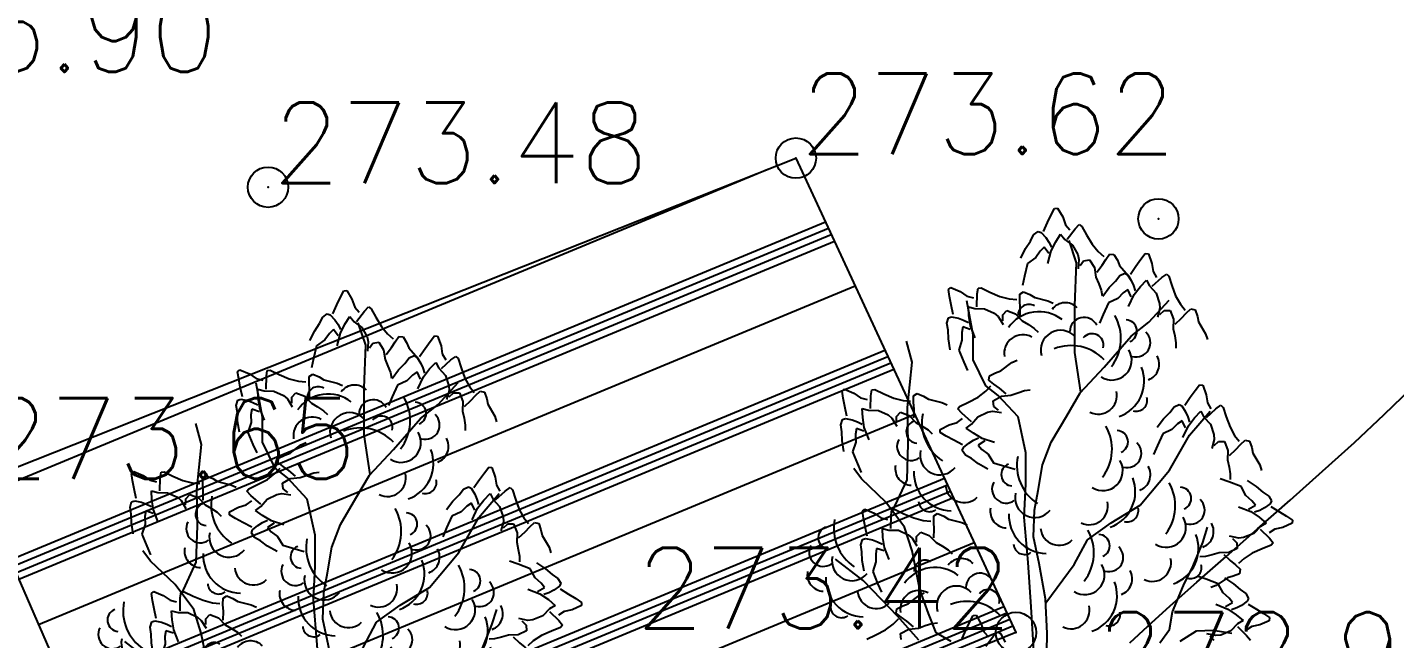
# Model space of a CAD drawing. Header units: millimetres. Extents: x 524954 to 526204, y 9523489 to 9524010.
# Drawn here: x 525666.14 to 525683.09, y 9523616.91 to 9523624.48 of the extents above; entities that cross this region are included whole.
import ezdxf
from ezdxf.enums import TextEntityAlignment as Align

# ---------------------------------------------------------------- set-up
doc = ezdxf.new("R2010")
doc.units = ezdxf.units.MM
doc.header["$PDMODE"] = 32
doc.header["$PDSIZE"] = 0.5
doc.linetypes.add('ACAD_ISO12W100', pattern=[21, 12, -3, 0, -3, 0, -3])
for name, color, linetype in [('Arbre', 34, 'ACAD_ISO12W100'), ('Bati', 6, 'Continuous'), ('Bati_H', 1, 'Continuous'), ('CN_01_00', 3, 'Continuous'), ('TopoAlt', 3, 'Continuous'), ('TOPOJIS', 7, 'Continuous')]:
    doc.layers.add(name, color=color, linetype=linetype)
doc.styles.add('Simplex 1.0', font='Simplex.shx', dxfattribs={"width": 0.99, "height": 1})

# ---------------------------------------------------------------- blocks, each defined once
blk = doc.blocks.new('TCPOINT M')
at = {"color": 0}
blk.add_point((0, 0), dxfattribs=at)
at = {"layer": 'TopoAlt', "style": 'Simplex 1.0', "width": 0.99}
blk.add_attdef('ALT', (0.15, 0.15), '', height=1, dxfattribs=at)
blk = doc.blocks.new('v088')
at = {"color": 3, "linetype": 'Continuous'}
for p, q in [((-0.024, 12.318), (0.016, 12.396)), ((0.016, 12.396), (0.055, 12.4)), ((0.055, 12.4), (0.118, 12.291)), ((-0.118, 12.113), (-0.069, 12.224)), ((-0.069, 12.224), (-0.024, 12.318)), ((0.118, 12.291), (0.152, 12.195)), ((-0.283, 11.991), (-0.243, 12.069)), ((-0.243, 12.069), (-0.188, 12.111)), ((-0.188, 12.111), (-0.15, 12.099)), ((-0.15, 12.099), (-0.092, 12.035)), ((0.032, 11.984), (0.092, 12.078)), ((0.092, 12.078), (0.144, 12.013)), ((0.152, 12.195), (0.207, 12.131)), ((0.175, 12.015), (0.272, 12.144)), ((0.272, 12.144), (0.324, 12.197)), ((0.324, 12.197), (0.356, 12.175)), ((0.356, 12.175), (0.415, 12.069)), ((0.415, 12.069), (0.484, 11.953)), ((-0.403, 11.78), (-0.344, 11.901)), ((-0.344, 11.901), (-0.283, 11.991)), ((-0.162, 11.869), (-0.217, 11.788)), ((-0.112, 11.918), (-0.162, 11.869)), ((-0.054, 11.839), (-0.112, 11.918)), ((-0.092, 12.035), (-0.054, 11.98)), ((-0.066, 11.715), (-0.025, 11.872)), ((-0.054, 11.98), (-0.022, 11.919)), ((-0.025, 11.872), (0.032, 11.984)), ((0.144, 12.013), (0.24, 11.942)), ((0.24, 11.942), (0.305, 11.825)), ((0.484, 11.953), (0.56, 11.862)), ((-0.32, 11.714), (-0.357, 11.558)), ((-0.217, 11.788), (-0.32, 11.714)), ((0.305, 11.825), (0.32, 11.765)), ((0.32, 11.765), (0.311, 11.65)), ((0.334, 11.69), (0.378, 11.749)), ((0.378, 11.749), (0.45, 11.762)), ((0.45, 11.762), (0.511, 11.664)), ((0.56, 11.862), (0.63, 11.801)), ((0.608, 11.694), (0.653, 11.766)), ((0.653, 11.766), (0.699, 11.829)), ((0.699, 11.829), (0.754, 11.828)), ((0.754, 11.828), (0.796, 11.754)), ((0.796, 11.754), (0.824, 11.689)), ((1.027, 11.683), (1.089, 11.768)), ((1.089, 11.768), (1.142, 11.837)), ((1.142, 11.837), (1.181, 11.833)), ((1.181, 11.833), (1.223, 11.714)), ((1.223, 11.714), (1.239, 11.614)), ((-0.357, 11.558), (-0.382, 11.444)), ((0.511, 11.664), (0.53, 11.547)), ((0.53, 11.547), (0.565, 11.463)), ((0.542, 11.608), (0.608, 11.694)), ((0.773, 11.494), (0.827, 11.564)), ((0.824, 11.689), (0.934, 11.561)), ((0.827, 11.564), (0.889, 11.595)), ((0.889, 11.595), (0.923, 11.575)), ((0.923, 11.575), (0.969, 11.502)), ((0.934, 11.561), (0.97, 11.497)), ((0.958, 11.583), (1.027, 11.683)), ((1.227, 11.433), (1.346, 11.541)), ((1.239, 11.614), (1.281, 11.541)), ((1.346, 11.541), (1.408, 11.583)), ((1.408, 11.583), (1.435, 11.556)), ((1.435, 11.556), (1.473, 11.441)), ((-1.299, 11.392), (-1.27, 11.417)), ((-1.285, 11.305), (-1.299, 11.392)), ((-1.27, 11.417), (-1.154, 11.366)), ((-1.154, 11.366), (-1.07, 11.309)), ((-0.943, 11.337), (-0.932, 11.411)), ((-0.932, 11.411), (-0.894, 11.412)), ((-0.894, 11.412), (-0.784, 11.361)), ((-0.784, 11.361), (-0.66, 11.307)), ((-0.413, 11.333), (-0.367, 11.365)), ((-0.367, 11.365), (-0.29, 11.329)), ((0.565, 11.463), (0.596, 11.383)), ((0.596, 11.383), (0.609, 11.315)), ((0.615, 11.31), (0.696, 11.418)), ((0.696, 11.418), (0.773, 11.494)), ((0.927, 11.391), (0.869, 11.352)), ((0.969, 11.302), (0.927, 11.391)), ((0.969, 11.502), (0.996, 11.441)), ((0.996, 11.441), (1.016, 11.375)), ((1.004, 11.329), (1.081, 11.429)), ((1.081, 11.429), (1.158, 11.51)), ((1.158, 11.51), (1.196, 11.437)), ((1.196, 11.437), (1.277, 11.348)), ((1.473, 11.441), (1.519, 11.314)), ((-1.266, 11.203), (-1.285, 11.305)), ((-1.241, 11.084), (-1.266, 11.203)), ((-1.07, 11.309), (-0.988, 11.29)), ((-0.947, 11.176), (-0.943, 11.337)), ((-0.66, 11.307), (-0.544, 11.278)), ((-0.544, 11.278), (-0.452, 11.27)), ((-0.413, 11.254), (-0.413, 11.333)), ((-0.408, 11.17), (-0.413, 11.254)), ((-0.29, 11.329), (-0.229, 11.292)), ((-0.229, 11.292), (-0.065, 11.254)), ((-0.065, 11.254), (0.001, 11.223)), ((0.685, 11.229), (0.619, 11.083)), ((0.8, 11.283), (0.685, 11.229)), ((0.869, 11.352), (0.8, 11.283)), ((0.935, 11.183), (1.004, 11.329)), ((1.277, 11.348), (1.319, 11.221)), ((1.319, 11.221), (1.323, 11.16)), ((1.519, 11.314), (1.577, 11.21)), ((1.577, 11.21), (1.635, 11.137)), ((-1.317, 10.975), (-1.297, 11.041)), ((-1.297, 11.041), (-1.259, 11.053)), ((-1.259, 11.053), (-1.174, 11.037)), ((-1.174, 11.037), (-1.111, 11.014)), ((-1.05, 11.179), (-0.971, 11.157)), ((-1.044, 11.067), (-1.05, 11.179)), ((-1.024, 10.943), (-1.044, 11.067)), ((-0.971, 11.157), (-0.851, 11.155)), ((-0.851, 11.155), (-0.73, 11.098)), ((-0.73, 11.098), (-0.682, 11.059)), ((-0.682, 11.059), (-0.622, 10.96)), ((-0.626, 11.08), (-0.576, 11.133)), ((-0.626, 11.006), (-0.626, 11.08)), ((-0.576, 11.133), (-0.468, 11.09)), ((-0.468, 11.09), (-0.384, 11.005)), ((-0.41, 11.061), (-0.408, 11.17)), ((0.619, 11.083), (0.573, 10.975)), ((1.323, 11.16), (1.292, 11.048)), ((1.323, 11.083), (1.377, 11.133)), ((1.377, 11.133), (1.45, 11.133)), ((1.45, 11.133), (1.492, 11.025)), ((1.492, 11.025), (1.489, 10.906)), ((1.512, 10.964), (1.592, 11.037)), ((1.592, 11.037), (1.65, 11.098)), ((1.65, 11.098), (1.708, 11.152)), ((1.708, 11.152), (1.762, 11.141)), ((1.762, 11.141), (1.789, 11.06)), ((1.789, 11.06), (1.804, 10.991)), ((-1.303, 10.889), (-1.317, 10.975)), ((-1.3, 10.78), (-1.303, 10.889)), ((-1.122, 10.929), (-1.134, 10.861)), ((-1.134, 10.861), (-1.131, 10.763)), ((-1.029, 10.899), (-1.122, 10.929)), ((-1.111, 11.014), (-1.05, 10.983)), ((-0.966, 10.792), (-1.024, 10.943)), ((-0.384, 11.005), (-0.307, 10.958)), ((-0.307, 10.958), (-0.234, 10.911)), ((-0.234, 10.911), (-0.184, 10.864)), ((1.489, 10.906), (1.508, 10.818)), ((1.804, 10.991), (1.889, 10.844)), ((-1.277, 10.647), (-1.3, 10.78)), ((-1.131, 10.763), (-1.171, 10.642)), ((1.508, 10.818), (1.523, 10.733)), ((1.523, 10.733), (1.523, 10.664)), ((1.889, 10.844), (1.912, 10.775)), ((-1.171, 10.642), (-1.109, 10.494)), ((-0.514, 10.488), (-0.448, 10.519)), ((-1.109, 10.494), (-1.063, 10.387)), ((-0.791, 10.323), (-0.715, 10.36)), ((-0.715, 10.36), (-0.648, 10.385)), ((-0.648, 10.385), (-0.514, 10.488)), ((-0.836, 10.131), (-0.771, 10.198)), ((-0.796, 10.268), (-0.791, 10.323)), ((-0.735, 10.218), (-0.796, 10.268)), ((-0.666, 10.169), (-0.735, 10.218)), ((1.762, 10.142), (1.816, 10.212)), ((1.816, 10.212), (1.854, 10.208)), ((1.854, 10.208), (1.896, 10.089)), ((-2.616, 10.132), (-2.587, 10.158)), ((-2.603, 10.046), (-2.616, 10.132)), ((-2.583, 9.943), (-2.603, 10.046)), ((-2.587, 10.158), (-2.471, 10.107)), ((-2.471, 10.107), (-2.388, 10.049)), ((-2.388, 10.049), (-2.306, 10.03)), ((-2.264, 9.917), (-2.261, 10.077)), ((-2.261, 10.077), (-2.249, 10.151)), ((-2.249, 10.151), (-2.211, 10.152)), ((-2.211, 10.152), (-2.101, 10.101)), ((-2.101, 10.101), (-1.977, 10.047)), ((-1.977, 10.047), (-1.862, 10.018)), ((-1.862, 10.018), (-1.769, 10.01)), ((-1.731, 9.995), (-1.73, 10.074)), ((-1.73, 10.074), (-1.685, 10.105)), ((-1.685, 10.105), (-1.608, 10.069)), ((-1.608, 10.069), (-1.547, 10.033)), ((-1.547, 10.033), (-1.382, 9.994)), ((-1.051, 9.998), (-0.931, 10.06)), ((-0.931, 10.06), (-0.836, 10.131)), ((-0.743, 10.015), (-0.642, 10.071)), ((-0.734, 9.943), (-0.743, 10.015)), ((-0.583, 10.098), (-0.666, 10.169)), ((-0.642, 10.071), (-0.523, 10.083)), ((-0.523, 10.083), (-0.438, 10.113)), ((-0.438, 10.113), (-0.356, 10.14)), ((-0.356, 10.14), (-0.287, 10.149)), ((1.631, 9.958), (1.7, 10.058)), ((1.7, 10.058), (1.762, 10.142)), ((1.896, 10.089), (1.912, 9.989)), ((-2.558, 9.824), (-2.583, 9.943)), ((-2.368, 9.919), (-2.288, 9.897)), ((-2.362, 9.808), (-2.368, 9.919)), ((-2.288, 9.897), (-2.168, 9.895)), ((-2.168, 9.895), (-2.047, 9.839)), ((-2.047, 9.839), (-2, 9.799)), ((-1.943, 9.82), (-1.893, 9.873)), ((-1.893, 9.873), (-1.786, 9.83)), ((-1.725, 9.911), (-1.731, 9.995)), ((-1.728, 9.802), (-1.725, 9.911)), ((-1.382, 9.994), (-1.316, 9.963)), ((-1.184, 9.915), (-1.161, 9.945)), ((-1.134, 9.859), (-1.184, 9.915)), ((-1.161, 9.945), (-1.051, 9.998)), ((-1.012, 9.755), (-1.134, 9.859)), ((-0.934, 9.816), (-0.814, 9.874)), ((-0.814, 9.874), (-0.753, 9.886)), ((-0.753, 9.886), (-0.639, 9.87)), ((-0.677, 9.896), (-0.734, 9.943)), ((1.369, 9.792), (1.446, 9.869)), ((1.446, 9.869), (1.5, 9.939)), ((1.5, 9.939), (1.562, 9.969)), ((1.562, 9.969), (1.596, 9.95)), ((1.596, 9.95), (1.643, 9.877)), ((1.643, 9.877), (1.669, 9.815)), ((1.754, 9.804), (1.831, 9.885)), ((1.831, 9.885), (1.869, 9.812)), ((1.9, 9.808), (2.019, 9.915)), ((1.912, 9.989), (1.954, 9.915)), ((2.019, 9.915), (2.081, 9.958)), ((2.081, 9.958), (2.108, 9.931)), ((2.108, 9.931), (2.146, 9.815)), ((-2.634, 9.715), (-2.614, 9.781)), ((-2.621, 9.629), (-2.634, 9.715)), ((-2.614, 9.781), (-2.576, 9.793)), ((-2.576, 9.793), (-2.492, 9.777)), ((-2.492, 9.777), (-2.428, 9.754)), ((-2.439, 9.669), (-2.451, 9.601)), ((-2.346, 9.639), (-2.439, 9.669)), ((-2.428, 9.754), (-2.368, 9.723)), ((-2.342, 9.683), (-2.362, 9.808)), ((-2.283, 9.532), (-2.342, 9.683)), ((-2, 9.799), (-1.94, 9.7)), ((-1.944, 9.746), (-1.943, 9.82)), ((-1.786, 9.83), (-1.702, 9.745)), ((-1.702, 9.745), (-1.624, 9.699)), ((-1.624, 9.699), (-1.552, 9.652)), ((-1.402, 9.657), (-1.289, 9.715)), ((-1.289, 9.715), (-1.192, 9.743)), ((-1.192, 9.743), (-1.125, 9.794)), ((-1.079, 9.676), (-1.011, 9.724)), ((-0.989, 9.611), (-1.079, 9.676)), ((-1.011, 9.724), (-0.934, 9.816)), ((1.289, 9.685), (1.369, 9.792)), ((1.542, 9.727), (1.473, 9.658)), ((1.6, 9.765), (1.542, 9.727)), ((1.643, 9.677), (1.6, 9.765)), ((1.608, 9.558), (1.677, 9.704)), ((1.669, 9.815), (1.689, 9.75)), ((1.677, 9.704), (1.754, 9.804)), ((1.869, 9.812), (1.95, 9.723)), ((1.95, 9.723), (1.993, 9.596)), ((2.146, 9.815), (2.193, 9.689)), ((2.193, 9.689), (2.25, 9.585)), ((-2.617, 9.52), (-2.621, 9.629)), ((-2.595, 9.387), (-2.617, 9.52)), ((-2.448, 9.503), (-2.488, 9.382)), ((-2.451, 9.601), (-2.448, 9.503)), ((-1.552, 9.652), (-1.502, 9.604)), ((-1.401, 9.619), (-1.402, 9.657)), ((-1.325, 9.574), (-1.401, 9.619)), ((-1.233, 9.524), (-1.325, 9.574)), ((-1.125, 9.469), (-1.233, 9.524)), ((-1.047, 9.49), (-0.989, 9.525)), ((-0.88, 9.547), (-0.989, 9.611)), ((-0.989, 9.525), (-0.927, 9.553)), ((-0.848, 9.516), (-0.931, 9.463)), ((-0.726, 9.498), (-0.88, 9.547)), ((1.358, 9.604), (1.292, 9.458)), ((1.473, 9.658), (1.358, 9.604)), ((1.996, 9.535), (1.966, 9.423)), ((1.993, 9.596), (1.996, 9.535)), ((1.996, 9.458), (2.05, 9.508)), ((2.05, 9.508), (2.123, 9.508)), ((2.123, 9.508), (2.166, 9.4)), ((2.25, 9.585), (2.308, 9.512)), ((2.323, 9.473), (2.381, 9.527)), ((2.381, 9.527), (2.435, 9.515)), ((2.435, 9.515), (2.462, 9.435)), ((-2.488, 9.382), (-2.427, 9.234)), ((-1.128, 9.398), (-1.113, 9.435)), ((-1.089, 9.341), (-1.128, 9.398)), ((-1.113, 9.435), (-1.047, 9.49)), ((-1.014, 9.297), (-1.089, 9.341)), ((-0.931, 9.463), (-0.885, 9.411)), ((-0.885, 9.411), (-0.807, 9.351)), ((-0.807, 9.351), (-0.739, 9.244)), ((1.292, 9.458), (1.246, 9.35)), ((2.166, 9.4), (2.162, 9.281)), ((2.185, 9.338), (2.266, 9.412)), ((2.266, 9.412), (2.323, 9.473)), ((2.462, 9.435), (2.477, 9.365)), ((2.477, 9.365), (2.562, 9.219)), ((-2.427, 9.234), (-2.38, 9.127)), ((-0.927, 9.231), (-1.014, 9.297)), ((-0.81, 9.165), (-0.927, 9.231)), ((-0.739, 9.244), (-0.586, 9.198)), ((-0.586, 9.198), (-0.473, 9.166)), ((2.162, 9.281), (2.181, 9.192)), ((2.181, 9.192), (2.196, 9.108)), ((2.562, 9.219), (2.585, 9.15)), ((2.18, 9.009), (2.07, 9.048)), ((2.33, 8.953), (2.18, 9.009)), ((2.196, 9.108), (2.196, 9.038)), ((2.406, 9.027), (2.519, 8.953)), ((2.391, 8.841), (2.33, 8.953)), ((2.465, 8.776), (2.391, 8.841)), ((2.519, 8.953), (2.601, 8.881)), ((2.601, 8.881), (2.673, 8.832)), ((2.673, 8.832), (2.708, 8.773)), ((-2.366, 8.647), (-2.337, 8.672)), ((-2.337, 8.672), (-2.221, 8.621)), ((-2.011, 8.592), (-1.999, 8.665)), ((-1.999, 8.665), (-1.961, 8.666)), ((-1.961, 8.666), (-1.851, 8.615)), ((2.3, 8.701), (2.45, 8.641)), ((2.421, 8.673), (2.507, 8.721)), ((2.507, 8.721), (2.465, 8.776)), ((2.561, 8.655), (2.497, 8.632)), ((2.621, 8.686), (2.561, 8.655)), ((2.691, 8.737), (2.621, 8.686)), ((2.708, 8.773), (2.691, 8.737)), ((2.701, 8.703), (2.805, 8.64)), ((-2.353, 8.56), (-2.366, 8.647)), ((-2.333, 8.457), (-2.353, 8.56)), ((-2.221, 8.621), (-2.138, 8.563)), ((-2.138, 8.563), (-2.056, 8.544)), ((-2.014, 8.431), (-2.011, 8.592)), ((-1.851, 8.615), (-1.727, 8.562)), ((-1.727, 8.562), (-1.612, 8.532)), ((-1.612, 8.532), (-1.519, 8.524)), ((-1.481, 8.509), (-1.48, 8.588)), ((-1.475, 8.425), (-1.481, 8.509)), ((-1.48, 8.588), (-1.435, 8.619)), ((-1.435, 8.619), (-1.357, 8.583)), ((-1.357, 8.583), (-1.297, 8.547)), ((-1.297, 8.547), (-1.132, 8.508)), ((-1.132, 8.508), (-1.066, 8.477)), ((2.45, 8.641), (2.555, 8.57)), ((2.555, 8.57), (2.64, 8.498)), ((2.64, 8.498), (2.57, 8.455)), ((2.805, 8.64), (2.893, 8.584)), ((2.964, 8.496), (2.848, 8.446)), ((2.893, 8.584), (2.966, 8.534)), ((2.966, 8.534), (2.964, 8.496)), ((-2.308, 8.338), (-2.333, 8.457)), ((-2.118, 8.433), (-2.038, 8.411)), ((-2.112, 8.322), (-2.118, 8.433)), ((-2.092, 8.197), (-2.112, 8.322)), ((-2.038, 8.411), (-1.918, 8.409)), ((-1.918, 8.409), (-1.797, 8.353)), ((-1.797, 8.353), (-1.75, 8.313)), ((-1.75, 8.313), (-1.69, 8.215)), ((-1.694, 8.261), (-1.693, 8.334)), ((-1.693, 8.334), (-1.643, 8.387)), ((-1.643, 8.387), (-1.536, 8.344)), ((-1.536, 8.344), (-1.452, 8.259)), ((-1.478, 8.316), (-1.475, 8.425)), ((2.301, 8.311), (2.188, 8.335)), ((2.362, 8.319), (2.301, 8.311)), ((2.487, 8.369), (2.362, 8.319)), ((2.57, 8.455), (2.487, 8.369)), ((2.568, 8.425), (2.683, 8.312)), ((2.749, 8.424), (2.679, 8.378)), ((2.683, 8.312), (2.729, 8.254)), ((2.848, 8.446), (2.749, 8.424)), ((-2.384, 8.23), (-2.364, 8.296)), ((-2.371, 8.143), (-2.384, 8.23)), ((-2.367, 8.034), (-2.371, 8.143)), ((-2.364, 8.296), (-2.326, 8.308)), ((-2.326, 8.308), (-2.242, 8.291)), ((-2.242, 8.291), (-2.178, 8.268)), ((-2.189, 8.184), (-2.201, 8.115)), ((-2.096, 8.154), (-2.189, 8.184)), ((-2.178, 8.268), (-2.118, 8.237)), ((-2.033, 8.047), (-2.092, 8.197)), ((-1.452, 8.259), (-1.374, 8.213)), ((-1.374, 8.213), (-1.302, 8.166)), ((-1.302, 8.166), (-1.252, 8.118)), ((2.282, 8.183), (2.178, 8.134)), ((2.225, 8.306), (2.278, 8.256)), ((2.278, 8.256), (2.282, 8.183)), ((2.591, 8.179), (2.467, 8.125)), ((2.704, 8.225), (2.591, 8.179)), ((2.729, 8.254), (2.704, 8.225)), ((-2.345, 7.902), (-2.367, 8.034)), ((-2.198, 8.017), (-2.238, 7.897)), ((-2.201, 8.115), (-2.198, 8.017)), ((1.888, 8.085), (1.819, 8.08)), ((1.971, 8.105), (1.888, 8.085)), ((2.058, 8.13), (1.971, 8.105)), ((2.178, 8.134), (2.058, 8.13)), ((2.117, 8.111), (2.195, 8.035)), ((2.195, 8.035), (2.261, 7.981)), ((2.261, 7.981), (2.318, 7.927)), ((2.367, 8.061), (2.298, 7.999)), ((2.467, 8.125), (2.367, 8.061)), ((-2.238, 7.897), (-2.177, 7.749)), ((1.896, 7.802), (1.786, 7.841)), ((2.046, 7.746), (1.896, 7.802)), ((2.163, 7.821), (2.022, 7.727)), ((2.123, 7.82), (2.235, 7.746)), ((2.231, 7.841), (2.163, 7.821)), ((2.31, 7.872), (2.231, 7.841)), ((2.318, 7.927), (2.31, 7.872)), ((-2.177, 7.749), (-2.13, 7.641)), ((-1.663, 7.603), (-1.598, 7.634)), ((2.022, 7.727), (1.955, 7.7)), ((2.107, 7.634), (2.046, 7.746)), ((2.181, 7.57), (2.107, 7.634)), ((2.235, 7.746), (2.317, 7.675)), ((2.317, 7.675), (2.389, 7.625)), ((-1.94, 7.438), (-1.864, 7.475)), ((-1.864, 7.475), (-1.797, 7.5)), ((-1.797, 7.5), (-1.663, 7.603)), ((2.016, 7.494), (2.166, 7.434)), ((2.137, 7.467), (2.223, 7.514)), ((2.223, 7.514), (2.181, 7.57)), ((2.337, 7.479), (2.277, 7.448)), ((2.407, 7.53), (2.337, 7.479)), ((2.389, 7.625), (2.424, 7.566)), ((2.424, 7.566), (2.407, 7.53)), ((2.417, 7.496), (2.521, 7.433)), ((-1.985, 7.246), (-1.92, 7.313)), ((-1.945, 7.383), (-1.94, 7.438)), ((-1.884, 7.333), (-1.945, 7.383)), ((-1.815, 7.284), (-1.884, 7.333)), ((-1.034, 7.275), (-0.994, 7.353)), ((-0.994, 7.353), (-0.955, 7.356)), ((-0.955, 7.356), (-0.891, 7.247)), ((2.166, 7.434), (2.271, 7.363)), ((2.277, 7.448), (2.213, 7.425)), ((2.271, 7.363), (2.357, 7.292)), ((2.357, 7.292), (2.286, 7.249)), ((2.521, 7.433), (2.609, 7.377)), ((2.609, 7.377), (2.682, 7.328)), ((2.682, 7.328), (2.68, 7.289)), ((-2.2, 7.113), (-2.081, 7.175)), ((-2.081, 7.175), (-1.985, 7.246)), ((-1.892, 7.13), (-1.791, 7.186)), ((-1.883, 7.058), (-1.892, 7.13)), ((-1.732, 7.213), (-1.815, 7.284)), ((-1.791, 7.186), (-1.672, 7.198)), ((-1.672, 7.198), (-1.587, 7.228)), ((-1.587, 7.228), (-1.505, 7.255)), ((-1.505, 7.255), (-1.436, 7.264)), ((-1.128, 7.069), (-1.078, 7.18)), ((-1.078, 7.18), (-1.034, 7.275)), ((-0.891, 7.247), (-0.858, 7.151)), ((-0.858, 7.151), (-0.802, 7.088)), ((-0.738, 7.1), (-0.686, 7.153)), ((-0.686, 7.153), (-0.654, 7.131)), ((-0.654, 7.131), (-0.595, 7.025)), ((2.018, 7.104), (1.904, 7.128)), ((2.203, 7.162), (2.079, 7.112)), ((2.286, 7.249), (2.203, 7.162)), ((2.284, 7.218), (2.399, 7.105)), ((2.465, 7.218), (2.395, 7.171)), ((2.564, 7.239), (2.465, 7.218)), ((2.68, 7.289), (2.564, 7.239)), ((-2.31, 7.06), (-2.2, 7.113)), ((-0.835, 6.972), (-0.738, 7.1)), ((1.941, 7.1), (1.994, 7.049)), ((2.079, 7.112), (2.018, 7.104)), ((2.399, 7.105), (2.445, 7.047))]:
    blk.add_line(p, q, dxfattribs=at)
at = {"linetype": 'Continuous'}
for p, q in [((0.29, 11.722), (0.197, 12)), ((0.27, 11.193), (0.29, 11.722)), ((-0.991, 10.831), (-1.069, 11.252)), ((0.269, 10.614), (0.27, 11.193)), ((1.188, 10.988), (1.437, 11.261)), ((0.968, 10.816), (1.188, 10.988)), ((-1.749, 10.491), (-1.817, 10.751)), ((-0.991, 10.52), (-0.991, 10.831)), ((0.634, 10.429), (0.968, 10.816)), ((-0.835, 10.2), (-0.991, 10.52)), ((0.345, 10.122), (0.269, 10.614)), ((-1.806, 9.931), (-1.749, 10.491)), ((0.336, 10.112), (0.634, 10.429)), ((-0.683, 10.078), (-0.835, 10.2)), ((-0.435, 9.816), (-0.683, 10.078)), ((0.168, 9.829), (0.336, 10.112)), ((-1.797, 9.483), (-1.806, 9.931)), ((1.69, 9.587), (1.945, 9.885)), ((-0.339, 9.37), (-0.435, 9.816)), ((-0.025, 9.501), (0.168, 9.829)), ((-0.131, 9.219), (-0.025, 9.501)), ((1.444, 9.153), (1.69, 9.587)), ((-1.812, 9.035), (-1.797, 9.483)), ((-0.337, 8.979), (-0.339, 9.37)), ((-2.378, 9.048), (-2.474, 9.177)), ((-0.186, 8.901), (-0.131, 9.219)), ((-2.074, 8.756), (-2.378, 9.048)), ((-1.992, 8.647), (-1.812, 9.035)), ((1.08, 8.722), (1.444, 9.153)), ((-0.36, 8.574), (-0.337, 8.979)), ((-0.231, 8.658), (-0.186, 8.901)), ((-1.843, 8.45), (-2.074, 8.756)), ((-0.243, 8.328), (-0.231, 8.658)), ((0.718, 8.503), (1.08, 8.722)), ((-0.311, 8.009), (-0.36, 8.574)), ((0.424, 8.292), (0.718, 8.503)), ((-1.75, 8.153), (-1.843, 8.45)), ((-0.174, 8), (-0.243, 8.328)), ((1.855, 8.26), (1.913, 8.447)), ((-1.653, 7.676), (-1.75, 8.153)), ((0.262, 7.984), (0.424, 8.292)), ((1.736, 7.971), (1.855, 8.26)), ((-2.358, 7.786), (-2.7, 8.052)), ((-0.274, 7.463), (-0.311, 8.009)), ((-0.096, 7.56), (-0.174, 8)), ((-0.093, 7.509), (0.262, 7.984)), ((1.617, 7.726), (1.736, 7.971)), ((-2.129, 7.554), (-2.358, 7.786)), ((-1.547, 7.38), (-1.653, 7.676)), ((1.481, 7.4), (1.617, 7.726)), ((-1.932, 7.347), (-2.129, 7.554)), ((-0.237, 6.848), (-0.274, 7.463)), ((-0.075, 7.131), (-0.096, 7.56)), ((-1.665, 7.048), (-1.932, 7.347)), ((-1.449, 7.14), (-1.547, 7.38)), ((1.442, 7.181), (1.481, 7.4)), ((-1.266, 7.031), (-1.449, 7.14)), ((-0.084, 6.677), (-0.075, 7.131)), ((1.321, 7.017), (1.442, 7.181)), ((1.575, 7.035), (1.778, 7.163)), ((1.778, 7.163), (1.983, 7.174)), ((1.983, 7.174), (2.214, 7.135))]:
    blk.add_line(p, q, dxfattribs=at)
at = {"color": 3, "linetype": 'Continuous'}
for centre, major_axis, start_param, end_param in [((-0.3, 11.072), (0.0964, 0.0964), 0.254619, 2.377018), ((0.15, 11.024), (0.145, 0.145), 6.263619, 7.998733), ((-0.176, 10.651), (0.33, 0.33), 0.12682, 1.733702), ((0.383, 10.87), (-0.125, 0.125), 4.396235, 7.060094), ((0.275, 10.786), (0.4, 0.4), 4.836335, 6.022049), ((0.091, 10.641), (0.174, 0.174), 6.236163, 8.918901), ((0.483, 10.705), (-0.099, 0.099), 3.680741, 6.394318), ((0.899, 10.876), (0.099, 0.099), 4.31771, 7.031286), ((1.029, 10.733), (-0.125, 0.125), 2.081137, 4.744996), ((-0.376, 10.6), (0.164, 0.164), 0.282297, 2.520721), ((0.223, 10.132), (-0.4, 0.4), 4.689978, 5.875693), ((0.728, 10.517), (-0.174, 0.174), 1.793126, 4.475865), ((1.111, 10.467), (-0.145, 0.145), 2.713295, 4.448408), ((0.662, 10.258), (-0.33, 0.33), 2.69514, 4.302022), ((0.557, 10.08), (0.164, 0.164), 3.478918, 5.717341), ((1.031, 10.021), (0.0964, 0.0964), 3.62262, 5.745019), ((-1.063, 9.743), (0.4, 0.4), 2.158504, 3.344219), ((-1.682, 9.628), (-0.099, 0.099), -0.421529, 2.292047), ((0.165, 9.415), (0.4, 0.4), 4.836335, 6.022049), ((-1.76, 9.451), (-0.125, 0.125), 0.293965, 2.957824), ((0.788, 9.505), (-0.099, 0.099), 2.746913, 5.46049), ((-1.405, 9.343), (0.174, 0.174), 2.133893, 4.816631), ((0.918, 9.363), (0.125, 0.125), 3.651933, 6.315792), ((-1.753, 9.172), (-0.145, 0.145), 0.590553, 2.325666), ((-0.504, 9.099), (0.099, 0.099), 1.149268, 3.862844), ((0.115, 9.214), (-0.4, 0.4), 0.587708, 1.773422), ((0.617, 9.147), (-0.174, 0.174), 1.793126, 4.475865), ((1.001, 9.096), (-0.145, 0.145), 2.713295, 4.448408), ((-1.26, 9.119), (0.33, 0.33), 2.307735, 3.914618), ((-0.582, 8.923), (0.125, 0.125), 1.864761, 4.52862), ((0.552, 8.888), (-0.33, 0.33), 2.69514, 4.302022), ((0.949, 8.713), (-0.4, 0.4), 3.265538, 4.451253), ((-1.104, 8.984), (0.164, 0.164), 2.463212, 4.701636), ((-0.227, 8.814), (0.174, 0.174), 2.133893, 4.816631), ((1.572, 8.803), (0.099, 0.099), 4.31771, 7.031286), ((-1.534, 8.776), (0.0964, 0.0964), 2.435534, 4.557933), ((-0.575, 8.644), (0.145, 0.145), 2.161349, 3.896462), ((0.447, 8.71), (-0.164, 0.164), 1.908121, 4.146545), ((0.921, 8.65), (0.0964, 0.0964), 3.62262, 5.745019), ((1.702, 8.661), (0.125, 0.125), 3.651933, 6.315792), ((-2.155, 8.43), (0.4, 0.4), 2.158504, 3.344219), ((-0.082, 8.59), (0.33, 0.33), 2.307735, 3.914618), ((1.401, 8.445), (0.174, 0.174), 3.363922, 6.046661), ((1.785, 8.394), (-0.145, 0.145), 2.713295, 4.448408), ((-2.774, 8.316), (-0.099, 0.099), -0.421529, 2.292047), ((0.074, 8.455), (0.164, 0.164), 2.463212, 4.701636), ((-0.061, 8.127), (-0.4, 0.4), 3.265538, 4.451253), ((0.562, 8.217), (0.099, 0.099), 4.31771, 7.031286), ((1.336, 8.186), (-0.33, 0.33), 2.69514, 4.302022), ((-2.851, 8.139), (-0.125, 0.125), 0.293965, 2.957824), ((-0.356, 8.247), (0.0964, 0.0964), 2.435534, 4.557933), ((0.692, 8.074), (-0.125, 0.125), 2.081137, 4.744996), ((-2.497, 8.031), (0.174, 0.174), 2.133893, 4.816631), ((-1.589, 7.903), (0.0964, 0.0964), 0.254619, 2.377018), ((-1.138, 7.855), (-0.145, 0.145), 4.692823, 6.427936), ((0.391, 7.858), (0.174, 0.174), 3.363922, 6.046661), ((1.23, 8.008), (0.164, 0.164), 3.478918, 5.717341), ((1.705, 7.948), (-0.0964, 0.0964), 2.051824, 4.174223), ((-2.844, 7.86), (-0.145, 0.145), 0.590553, 2.325666), ((-2.352, 7.806), (0.33, 0.33), 2.307735, 3.914618), ((-1.464, 7.482), (0.33, 0.33), 0.12682, 1.733702), ((-0.906, 7.701), (0.125, 0.125), 5.967031, 8.63089), ((0.775, 7.808), (-0.145, 0.145), 2.713295, 4.448408), ((-2.195, 7.672), (0.164, 0.164), 2.463212, 4.701636), ((-1.664, 7.431), (-0.164, 0.164), -1.288499, 0.949924), ((-1.198, 7.473), (-0.174, 0.174), 4.665366, 7.348105), ((-0.805, 7.536), (-0.099, 0.099), 3.680741, 6.394318), ((0.326, 7.599), (0.33, 0.33), 4.265936, 5.872819), ((-1.066, 6.963), (-0.4, 0.4), 4.689978, 5.875693), ((0.221, 7.421), (0.164, 0.164), 3.478918, 5.717341), ((-2.625, 7.463), (0.0964, 0.0964), 2.435534, 4.557933), ((0.695, 7.362), (-0.0964, 0.0964), 2.051824, 4.174223)]:
    blk.add_ellipse(centre, major_axis=major_axis, ratio=1, start_param=start_param, end_param=end_param, dxfattribs=at)

msp = doc.modelspace()

# ---------------------------------------------------------------- hatches: boundary and pattern name
at = {"layer": 'Bati_H'}
h = msp.add_hatch(dxfattribs=at)
h.set_pattern_fill('HCOV04', color=8, scale=7, angle=337.5, style=0)
h.set_pattern_definition([(22.5, (0, 0), (-0.66969600664, 1.6167891819), []), (22.5, (0.1143, -0.0474), (-0.66969600664, 1.6167891819), []), (22.5, (0.2286, -0.0947), (-0.66969600664, 1.6167891819), []), (22.5, (0.343, -0.142), (-0.66969600664, 1.6167891819), []), (22.5, (1.1432, -0.4735), (-0.66969600664, 1.6167891819), [])])
h.paths.add_polyline_path([(525675.667, 9523622.863), (525678.397, 9523616.987), (525668.134, 9523612.825), (525665.509, 9523618.841)])

# ---------------------------------------------------------------- linework, layer by layer
at = {"layer": 'Bati', "flags": 128}
msp.add_lwpolyline([(525675.667, 9523622.863), (525678.397, 9523616.987), (525668.134, 9523612.825), (525665.509, 9523618.841), (525665.509, 9523618.841)], close=True, dxfattribs=at)
at = {"layer": 'CN_01_00', "elevation": 273, "flags": 128}
msp.add_lwpolyline([(525679.807, 9523616.859), (525680.03, 9523617.066), (525680.31, 9523617.318), (525680.639, 9523617.608), (525681.004, 9523617.927), (525681.393, 9523618.269), (525681.796, 9523618.624), (525682.199, 9523618.984), (525682.593, 9523619.342), (525682.963, 9523619.687), (525683.302, 9523620.015)], dxfattribs=at)

# ---------------------------------------------------------------- block references
at = {"layer": 'Arbre'}
for p in [(525678.858, 9523609.843), (525670.044, 9523608.823)]:
    msp.add_blockref('v088', p, dxfattribs=at)
at = {"layer": 'TOPOJIS'}
ref = msp.add_blockref('TCPOINT M', (525663.788, 9523623.881, 273.9), dxfattribs=at)
ref.add_attrib('ALT', '273.90', (525663.838, 9523623.931, 273.9), dxfattribs={"layer": 'TopoAlt', "height": 1, "style": 'Simplex 1.0', "width": 0.99})
ref = msp.add_blockref('TCPOINT M', (525675.667, 9523622.863, 273.62), dxfattribs=at)
ref.add_attrib('ALT', '273.62', (525675.717, 9523622.913, 273.62), dxfattribs={"layer": 'TopoAlt', "height": 1, "style": 'Simplex 1.0', "width": 0.99})
ref = msp.add_blockref('TCPOINT M', (525669.122, 9523622.503, 273.48), dxfattribs=at)
ref.add_attrib('ALT', '273.48', (525669.172, 9523622.553, 273.48), dxfattribs={"layer": 'TopoAlt', "height": 1, "style": 'Simplex 1.0', "width": 0.99})
msp.add_blockref('TCPOINT M', (525680.164, 9523622.11, 273.29), dxfattribs=at)
ref = msp.add_blockref('TCPOINT M', (525665.509, 9523618.841, 273.65), dxfattribs=at)
ref.add_attrib('ALT', '273.65', (525665.559, 9523618.891, 273.65), dxfattribs={"layer": 'TopoAlt', "height": 1, "style": 'Simplex 1.0', "width": 0.99})
ref = msp.add_blockref('TCPOINT M', (525678.397, 9523616.987, 273.42), dxfattribs=at)
ref.add_attrib('ALT', '273.42', dxfattribs={"layer": 'TopoAlt', "height": 1, "style": 'Simplex 1.0', "width": 0.99}).set_placement((525678.347, 9523617.037, 273.42), align=Align.RIGHT)
ref = msp.add_blockref('TCPOINT M', (525679.336, 9523616.187, 272.98), dxfattribs=at)
ref.add_attrib('ALT', '272.98', (525679.386, 9523616.237, 272.98), dxfattribs={"layer": 'TopoAlt', "height": 1, "style": 'Simplex 1.0', "width": 0.99})

doc.saveas('drawing.dxf')
